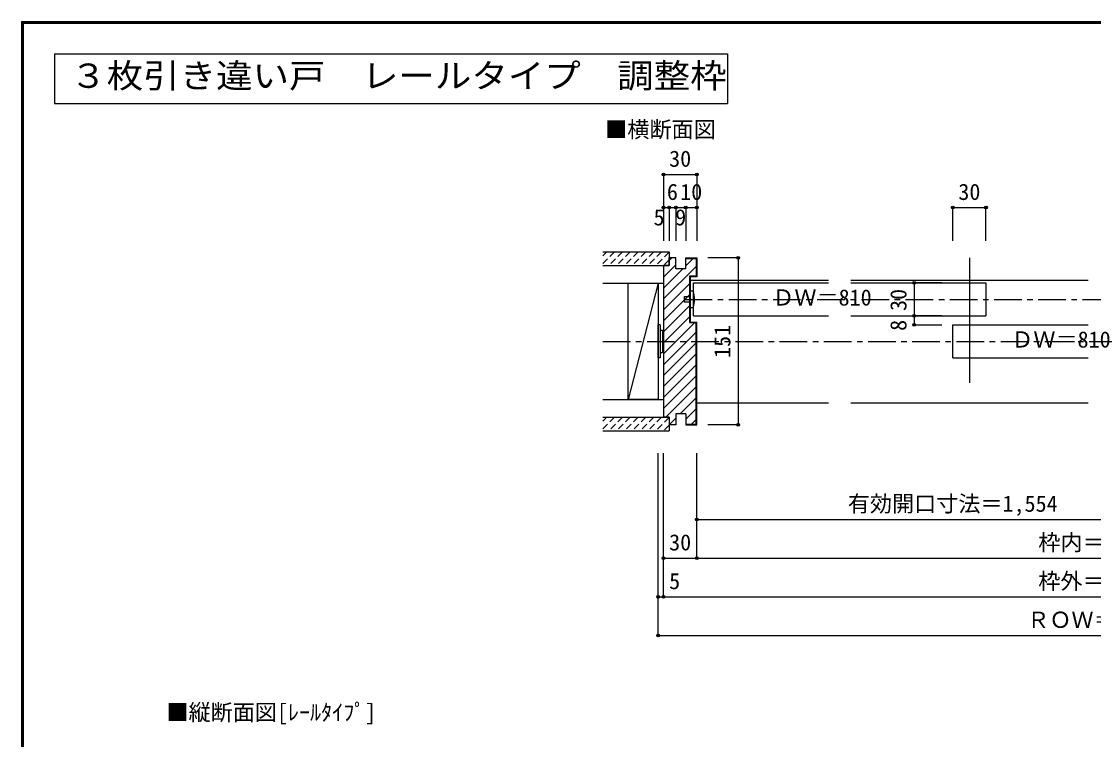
# Model space of a CAD drawing. Units: millimetres at full size, sheet at 1:5; details may follow other scales. Extents: x -973 to 977, y -718 to 696.
# Drawn here: x -973 to -3, y 46 to 696 of the extents above; entities that cross this region are included whole.
import ezdxf
from ezdxf.enums import TextEntityAlignment as Align

# ---------------------------------------------------------------- set-up
doc = ezdxf.new("R2010")
doc.units = ezdxf.units.MM
doc.header["$LTSCALE"] = 5
doc.header["$PDMODE"] = 32
doc.header["$PDSIZE"] = 2.5
doc.linetypes.add('CHAIN1', pattern=[8, 5, -1, 1, -1])
doc.linetypes.add('DASHED1', pattern=[1.8, 1.2, -0.6])
for name, color, linetype in [('0-1_通り芯', 4, 'CHAIN1'), ('0-2_柱', 7, 'Continuous'), ('0-3_仕上げ', 2, 'Continuous'), ('0-4_枠', 3, 'Continuous'), ('0-6_扉', 6, 'Continuous'), ('0-7_金物', 7, 'Continuous'), ('0-A_文字', 7, 'Continuous'), ('0-B_寸法', 7, 'Continuous'), ('0-C_ハッチ', 4, 'Continuous'), ('F-1_枠', 6, 'Continuous')]:
    doc.layers.add(name, color=color, linetype=linetype)
doc.styles.add('ＭＳ ゴシック', font='')
doc.styles.get('ＭＳ ゴシック').set_extended_font_data('MS Gothic')

msp = doc.modelspace()

# ---------------------------------------------------------------- linework, layer by layer
at = {"layer": '0-1_通り芯'}
msp.add_line((-447.347, 406.5), (450.622, 406.5), dxfattribs=at)
at = {"layer": '0-2_柱'}
for p, q in [((-397.347, 459), (-424.347, 354)), ((-424.347, 354), (-424.347, 459)), ((-397.347, 354), (-424.347, 354))]:
    msp.add_line(p, q, dxfattribs=at)
msp.add_lwpolyline([(-424.347, 459), (-397.347, 459), (-397.347, 354)], dxfattribs=at)
at = {"layer": '0-3_仕上げ'}
for p, q in [((-447.347, 487.5), (-387.347, 487.5)), ((-387.347, 487.5), (-387.347, 475)), ((-447.347, 475), (-387.347, 475)), ((-392.347, 475), (-392.347, 459)), ((-447.347, 459), (-392.347, 459)), ((-447.347, 354), (-392.347, 354)), ((-392.347, 354), (-392.347, 338)), ((-447.347, 338), (-387.347, 338)), ((-387.347, 338), (-387.347, 325.5)), ((-447.347, 325.5), (-387.347, 325.5))]:
    msp.add_line(p, q, dxfattribs=at)
at = {"layer": '0-4_枠'}
for p, q in [((-387.347, 475), (-387.347, 482)), ((-381.347, 482), (-387.347, 482)), ((-381.347, 472), (-381.347, 482)), ((-372.347, 482), (-362.347, 482)), ((-372.347, 472), (-372.347, 482)), ((-372.347, 481.5), (-362.847, 481.5)), ((-362.847, 481.5), (-362.847, 465.5)), ((-362.347, 482), (-362.347, 465)), ((-392.347, 475), (-392.347, 338)), ((-387.347, 475), (-392.347, 475)), ((-372.347, 472), (-381.347, 472)), ((-368.847, 465.5), (-368.847, 423.5)), ((-362.847, 465.5), (-368.847, 465.5)), ((-368.347, 465), (-368.347, 424)), ((-362.347, 465), (-368.347, 465)), ((-368.847, 423.5), (-362.847, 423.5)), ((-368.347, 424), (-362.347, 424)), ((-362.847, 331.5), (-362.847, 423.5)), ((-362.347, 331), (-362.347, 424)), ((-381.347, 341), (-381.347, 331)), ((-372.347, 341), (-381.347, 341)), ((-372.347, 341), (-372.347, 331)), ((-387.347, 338), (-392.347, 338)), ((-387.347, 338), (-387.347, 331)), ((-381.347, 331), (-387.347, 331)), ((-372.347, 331.5), (-362.847, 331.5)), ((-372.347, 331), (-362.347, 331))]:
    msp.add_line(p, q, dxfattribs=at)
at = {"layer": '0-4_枠', "color": 4}
for p, q in [((-368.347, 462), (-243.014, 462)), ((-223.014, 462), (-8.347, 462)), ((-362.347, 351), (-243.014, 351)), ((-223.014, 351), (-8.347, 351))]:
    msp.add_line(p, q, dxfattribs=at)
at = {"layer": '0-6_扉', "color": 3}
msp.add_line((-115.68, 482), (-115.68, 369), dxfattribs=at)
at = {"layer": '0-6_扉'}
for p, q in [((-365.347, 429.5), (-365.347, 459.5)), ((-365.347, 459.5), (-243.014, 459.5)), ((-223.014, 459.5), (-100.68, 459.5)), ((-100.68, 459.5), (-100.68, 429.5)), ((-365.347, 429.5), (-243.014, 429.5)), ((-223.014, 429.5), (-100.68, 429.5)), ((-130.68, 391.5), (-130.68, 421.5)), ((-130.68, 421.5), (-8.347, 421.5)), ((-130.68, 391.5), (-8.347, 391.5))]:
    msp.add_line(p, q, dxfattribs=at)
at = {"layer": '0-7_金物'}
for p, q in [((-373.347, 447), (-368.347, 447)), ((-373.347, 442), (-373.347, 447)), ((-368.347, 452), (-368.347, 437)), ((-365.347, 452), (-368.347, 452)), ((-368.347, 442), (-373.347, 442)), ((-368.347, 437), (-365.347, 437)), ((-395.347, 421.5), (-397.347, 421.5)), ((-397.347, 391.5), (-397.347, 421.5)), ((-395.347, 421.5), (-395.347, 391.5)), ((-395.347, 416.5), (-393.347, 416.5)), ((-393.347, 416.5), (-393.347, 396.5)), ((-393.347, 415.5), (-392.347, 415.5)), ((-395.347, 391.5), (-397.347, 391.5)), ((-395.347, 396.5), (-393.347, 396.5)), ((-393.347, 397.5), (-392.347, 397.5))]:
    msp.add_line(p, q, dxfattribs=at)
msp.add_arc((-392.972, 444.5), 28.625, 344.81071, 15.18929, dxfattribs=at)
at = {"layer": '0-A_文字', "color": 3}
for p, q in [((-943.333, 666.667), (-943.333, 621.667)), ((-943.333, 666.667), (-334.524, 666.667)), ((-334.524, 666.667), (-334.524, 621.667)), ((-943.333, 621.667), (-334.524, 621.667))]:
    msp.add_line(p, q, dxfattribs=at)
at = {"layer": '0-B_寸法', "color": 4}
for p, q in [((-392.347, 557.5), (-362.347, 557.5)), ((-392.347, 557.5), (-392.347, 497.5)), ((-362.347, 557.5), (-362.347, 497.5)), ((-392.347, 527.5), (-362.347, 527.5)), ((-387.347, 527.5), (-387.347, 497.5)), ((-381.347, 527.5), (-381.347, 497.5)), ((-372.347, 527.5), (-372.347, 497.5)), ((-130.68, 527.5), (-100.68, 527.5)), ((-130.68, 497.5), (-130.68, 527.5)), ((-100.68, 497.5), (-100.68, 527.5)), ((-324.984, 482), (-352.347, 482)), ((-324.984, 482), (-324.984, 331)), ((-165.727, 459.5), (-165.727, 421.5)), ((-140.68, 459.5), (-165.727, 459.5)), ((-140.68, 429.5), (-165.727, 429.5)), ((-165.727, 421.5), (-140.68, 421.5)), ((-324.984, 331), (-352.347, 331)), ((-397.347, 140.5), (-397.347, 305.5)), ((-392.347, 175.5), (-392.347, 305.5)), ((-362.347, 210.5), (-362.347, 305.5)), ((-362.347, 245.5), (100.986, 245.5)), ((-392.347, 210.5), (-362.347, 210.5)), ((-362.347, 210.5), (365.653, 210.5)), ((-397.347, 175.5), (-392.347, 175.5)), ((-392.347, 175.5), (395.653, 175.5)), ((-397.347, 140.5), (400.653, 140.5))]:
    msp.add_line(p, q, dxfattribs=at)
at = {"layer": '0-B_寸法', "color": 4, "linetype": 'CHAIN1'}
msp.add_line((-373.347, 444.5), (365.653, 444.5), dxfattribs=at)
at = {"layer": '0-B_寸法'}
for p in [(-392.347, 557.5), (-362.347, 557.5), (-392.347, 527.5), (-387.347, 527.5), (-381.347, 527.5), (-372.347, 527.5), (-362.347, 527.5), (-130.68, 527.5), (-100.68, 527.5), (-324.984, 482), (-165.727, 459.5), (-165.727, 429.5), (-165.727, 421.5), (-324.984, 331), (-362.347, 245.5), (-392.347, 210.5), (-362.347, 210.5), (-397.347, 175.5), (-392.347, 175.5), (-397.347, 140.5)]:
    msp.add_point(p, dxfattribs=at)
at = {"layer": '0-C_ハッチ', "linetype": 'DASHED1'}
for p, q in [((-443.698, 487.5), (-447.347, 483.851)), ((-436.626, 487.5), (-447.347, 476.78)), ((-429.555, 487.5), (-442.055, 475)), ((-422.484, 487.5), (-434.984, 475)), ((-415.413, 487.5), (-427.913, 475)), ((-408.342, 487.5), (-420.842, 475)), ((-401.271, 487.5), (-413.771, 475)), ((-394.2, 487.5), (-406.7, 475)), ((-387.347, 487.282), (-399.629, 475)), ((-387.347, 480.211), (-392.558, 475)), ((-436.626, 338), (-447.347, 327.28)), ((-444.698, 337), (-447.347, 334.351)), ((-429.555, 338), (-442.055, 325.5)), ((-422.484, 338), (-434.984, 325.5)), ((-415.413, 338), (-427.913, 325.5)), ((-408.342, 338), (-420.842, 325.5)), ((-401.271, 338), (-413.771, 325.5)), ((-394.2, 338), (-406.7, 325.5)), ((-387.347, 337.782), (-399.629, 325.5)), ((-387.347, 330.711), (-392.558, 325.5))]:
    msp.add_line(p, q, dxfattribs=at)
at = {"layer": '0-C_ハッチ'}
for p, q in [((-392.347, 464.628), (-381.347, 475.628)), ((-387.347, 479.528), (-384.875, 482)), ((-372.347, 474.729), (-365.576, 481.5)), ((-392.347, 444.829), (-362.847, 474.329)), ((-392.347, 454.729), (-375.076, 472)), ((-392.347, 434.93), (-368.847, 458.43)), ((-392.347, 425.03), (-368.847, 448.53)), ((-392.347, 415.131), (-368.847, 438.631)), ((-392.347, 405.231), (-368.847, 428.731)), ((-392.347, 395.332), (-364.179, 423.5)), ((-392.347, 385.432), (-362.847, 414.932)), ((-392.347, 375.533), (-362.847, 405.033)), ((-392.347, 365.633), (-362.847, 395.133)), ((-392.347, 355.734), (-362.847, 385.234)), ((-392.347, 345.834), (-362.847, 375.334)), ((-390.282, 338), (-362.847, 365.435)), ((-377.382, 341), (-362.847, 355.535)), ((-372.347, 336.136), (-362.847, 345.636)), ((-387.347, 331.035), (-381.347, 337.035)), ((-367.083, 331.5), (-362.847, 335.736))]:
    msp.add_line(p, q, dxfattribs=at)
at = {"layer": 'F-1_枠'}
for p, q in [((-973.347, 695.833), (-973.347, -700.833)), ((-973.347, 695.833), (976.653, 695.833)), ((-973.347, 695), (976.653, 695)), ((-973.347, 694.167), (976.653, 694.167)), ((-972.514, 695.833), (-972.514, -700.833)), ((-971.68, 695.833), (-971.68, -700.833))]:
    msp.add_line(p, q, dxfattribs=at)

# ---------------------------------------------------------------- texts
at = {"layer": '0-A_文字', "color": 3, "style": 'ＭＳ ゴシック', "width": 1.1}
msp.add_text('３枚引き違い戸\u3000レールタイプ\u3000調整枠', height=21.99, dxfattribs=at).set_placement((-929.196, 629.167), align=Align.BOTTOM_LEFT)
at = {"layer": '0-A_文字', "style": 'ＭＳ ゴシック'}
for s, p in [('■横断面図', (-445.152, 586.443)), ('■縦断面図[ﾚｰﾙﾀｲﾌﾟ]', (-842.19, 59.319))]:
    msp.add_text(s, height=14.66, dxfattribs=at).set_placement(p, align=Align.BOTTOM_LEFT)
at = {"layer": '0-B_寸法', "style": 'ＭＳ ゴシック'}
for s, p in [('30', (-387.347, 560)), ('6', (-389.347, 530)), ('10', (-377.347, 530)), ('30', (-125.68, 530)), ('5', (-401.423, 506.993)), ('9', (-381.847, 506.993)), ('ＤＷ＝810', (-294.005, 434.5)), ('ＤＷ＝810', (-77.788, 396.5)), ('有効開口寸法＝1,554', (-225.68, 248)), ('枠内＝2,364', (-53.347, 213)), ('30', (-387.347, 213)), ('5', (-387.347, 178)), ('枠外＝2,424', (-53.347, 178)), ('ＲＯＷ＝2,434', (-63.347, 143))]:
    msp.add_text(s, height=14.66, dxfattribs=at).set_placement(p, align=Align.BOTTOM_LEFT)
for s, p in [('30', (-168.227, 434)), ('151', (-327.484, 391.5)), ('8', (-168.227, 416))]:
    msp.add_text(s, height=14.66, rotation=90, dxfattribs=at).set_placement(p, align=Align.BOTTOM_LEFT)

doc.saveas('drawing.dxf')
